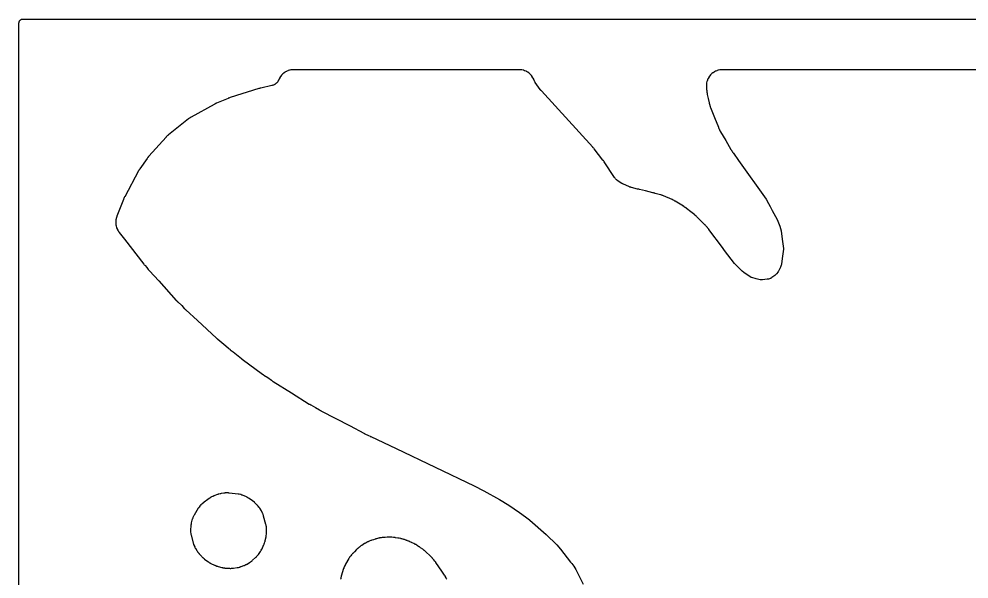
# Model space of a CAD drawing. Header units: millimetres. Extents: x 0 to 300, y 0 to 300.
# Drawn here: x -0.1 to 150, y 211.7 to 300.1 of the extents above; entities that cross this region are included whole.
import ezdxf

# ---------------------------------------------------------------- set-up
doc = ezdxf.new("R2010")
doc.units = ezdxf.units.MM
doc.layers.add('CUT', color=7, linetype='CONTINUOUS')

msp = doc.modelspace()

# ---------------------------------------------------------------- linework, layer by layer
at = {"layer": 'CUT'}
for points in [[(-0.0625, 1.4375), (-0.0625, 298.5575), (-0.0625, 299.4428), (-0.0589, 299.5163), (-0.0503, 299.5745), (-0.036, 299.6315), (-0.0162, 299.6869), (0.009, 299.74), (0.0392, 299.7905), (0.0743, 299.8377), (0.1137, 299.8813), (0.1573, 299.9208), (0.2046, 299.9558), (0.255, 299.9861), (0.3082, 300.0112), (0.3635, 300.031), (0.4206, 300.0453), (0.4788, 300.0539), (0.5522, 300.0575), (1.4375, 300.0575), (2.5582, 300.0575), (141.4352, 300.0575), (193.3882, 300.0575)], [(158.3257, 292.0547), (131.565, 292.0547), (131.5566, 292.0547), (131.5366, 292.0547), (111.1286, 292.0547), (111.1252, 292.0547), (111.0933, 292.0547), (111.0856, 292.0547), (111.075, 292.0547), (111.0606, 292.0545), (110.9666, 292.0522), (110.9522, 292.0517), (110.8958, 292.049), (110.867, 292.0469), (110.6825, 292.0291), (110.6253, 292.0208), (110.4459, 291.9857), (110.3898, 291.9719), (110.2146, 291.9198), (110.1601, 291.9007), (109.9907, 291.832), (109.9382, 291.8077), (109.7763, 291.7229), (109.7264, 291.6937), (109.5734, 291.5938), (109.5265, 291.5599), (109.3838, 291.4457), (109.3405, 291.4075), (109.2094, 291.2801), (109.1699, 291.2379), (109.0517, 291.0985), (109.0165, 291.0526), (108.9122, 290.9025), (108.8816, 290.8535), (108.7923, 290.694), (108.7665, 290.6423), (108.6929, 290.475), (108.6723, 290.421), (108.6152, 290.2474), (108.5998, 290.1916), (108.5596, 290.0133), (108.5497, 289.9564), (108.5269, 289.775), (108.5224, 289.7174), (108.5171, 289.5322), (108.517, 289.5033), (108.5181, 289.4468), (108.5186, 289.4324), (108.5227, 289.3385), (108.5235, 289.3241), (108.5493, 288.9441), (108.551, 288.9236), (108.5647, 288.7902), (108.5672, 288.7697), (108.5901, 288.603), (108.5932, 288.5826), (108.6022, 288.5304), (108.6038, 288.5187), (108.63, 288.3449), (108.6337, 288.3236), (108.6595, 288.1859), (108.6639, 288.1648), (108.8115, 287.5104), (108.9478, 286.856), (108.9504, 286.844), (108.9683, 286.7661), (108.9712, 286.7541), (108.9829, 286.7075), (108.9894, 286.6837), (109.0271, 286.5564), (109.0423, 286.4945), (109.0453, 286.4828), (109.0576, 286.4373), (109.0643, 286.4141), (109.1109, 286.2645), (109.1186, 286.2416), (109.1344, 286.1972), (109.1386, 286.1859), (109.1664, 286.1126), (109.1708, 286.1013), (109.8017, 284.5338), (110.406, 282.9727), (110.4101, 282.9625), (110.4393, 282.891), (110.4438, 282.8804), (110.4638, 282.8339), (110.4739, 282.8117), (110.5398, 282.6745), (110.5503, 282.6536), (110.5694, 282.6176), (110.5746, 282.6079), (110.593, 282.5747), (110.6045, 282.5488), (110.6148, 282.5271), (110.6811, 282.393), (110.6918, 282.3724), (110.7109, 282.3373), (110.7162, 282.3278), (110.7533, 282.2624), (110.7594, 282.2519), (111.5757, 280.8797), (112.4021, 279.4559), (112.4094, 279.4437), (112.4572, 279.3656), (112.4647, 279.3536), (112.5272, 279.2569), (112.5349, 279.2451), (112.5865, 279.1693), (112.5945, 279.1577), (112.6405, 279.0933), (112.6479, 279.0814), (112.6551, 279.0702), (112.7147, 278.9794), (112.7222, 278.9683), (112.7713, 278.8971), (112.7789, 278.8862), (113.6009, 277.748), (117.9658, 271.6336), (118.344, 270.9341), (118.5774, 270.5025), (118.9277, 269.8545), (119.6848, 268.4541), (120.0954, 267.361), (120.305, 266.6325), (120.4979, 265.3308), (120.6834, 263.8704), (120.682, 263.7666), (120.5568, 262.6498), (120.3908, 261.4385), (120.3891, 261.427), (120.3868, 261.4115), (120.3787, 261.3658), (120.3678, 261.3122), (120.3482, 261.2341), (120.3397, 261.2055), (120.2687, 261.0398), (120.2227, 260.9323), (120.1776, 260.8271), (120.1637, 260.7946), (120.1494, 260.7612), (120.147, 260.7556), (120.1414, 260.7426), (120.1335, 260.7242), (120.1278, 260.7109), (120.0772, 260.6052), (119.8893, 260.2513), (119.8892, 260.2512), (119.8766, 260.2294), (119.875, 260.2266), (119.8662, 260.2115), (119.8561, 260.194), (119.8451, 260.1793), (119.8368, 260.1687), (119.8305, 260.1608), (119.6016, 259.876), (119.4917, 259.7529), (119.3219, 259.5816), (119.3073, 259.5714), (118.8435, 259.2615), (118.807, 259.2383), (118.7391, 259.1975), (118.6629, 259.1566), (118.6265, 259.1393), (118.3163, 259.0341), (118.254, 259.0212), (118.1758, 259.0089), (118.1329, 259.0032), (117.365, 258.9196), (116.9907, 258.9344), (116.3705, 259.0806), (115.7118, 259.2658), (115.6747, 259.2771), (115.6071, 259.2993), (115.5474, 259.3217), (115.5472, 259.3219), (115.4757, 259.3612), (115.4318, 259.3881), (114.4138, 260.0743), (114.1608, 260.2546), (113.2072, 261.2128), (113.2011, 261.2196), (112.95, 261.5082), (111.3832, 263.548), (111.0453, 263.988), (108.9084, 266.8742), (108.8959, 266.8905), (108.8129, 266.9951), (108.7998, 267.0109), (108.6911, 267.1385), (108.6775, 267.1539), (108.5874, 267.2526), (108.5783, 267.2622), (108.5728, 267.2688), (108.4608, 267.3985), (108.4468, 267.4142), (108.3539, 267.5145), (108.3393, 267.5297), (107.0332, 268.844), (107.0203, 268.8566), (106.9354, 268.9371), (106.9221, 268.9493), (106.8125, 269.0471), (106.7989, 269.0589), (106.7092, 269.1341), (106.6953, 269.1455), (106.0834, 269.6287), (105.3743, 270.1892), (105.3641, 270.1971), (105.2972, 270.2476), (105.2868, 270.2553), (105.246, 270.2848), (105.2421, 270.2875), (105.2401, 270.2889), (105.2189, 270.3036), (105.0791, 270.3957), (105.0572, 270.4094), (105.0337, 270.4235), (104.9957, 270.4492), (104.9848, 270.4564), (104.9135, 270.5024), (104.9024, 270.5093), (103.57, 271.3276), (103.5521, 271.3381), (103.4349, 271.4046), (103.4167, 271.4145), (103.2669, 271.4929), (103.2483, 271.5021), (103.1268, 271.5604), (103.1079, 271.569), (101.7397, 272.1677), (101.7358, 272.1694), (101.7246, 272.1742), (101.6517, 272.2043), (101.6404, 272.2089), (101.5962, 272.2261), (101.5735, 272.2345), (101.4244, 272.2858), (101.4012, 272.2932), (101.3558, 272.3068), (101.3441, 272.3102), (101.2681, 272.3313), (101.2564, 272.3344), (100.4516, 272.5405), (100.3781, 272.5651), (100.3658, 272.5691), (100.2856, 272.5941), (100.2733, 272.5978), (100.1719, 272.627), (100.1594, 272.6305), (100.0782, 272.652), (100.0657, 272.6552), (98.92, 272.9326), (97.9509, 273.1807), (97.9368, 273.1841), (97.8449, 273.2053), (97.8307, 273.2084), (97.7752, 273.2198), (97.7467, 273.2249), (97.6522, 273.2396), (96.6683, 273.4778), (96.6589, 273.4801), (96.6443, 273.4838), (96.6204, 273.4902), (96.5884, 273.4993), (96.5601, 273.5078), (96.5375, 273.515), (96.5246, 273.5192), (96.5199, 273.5208), (96.4925, 273.5305), (96.4318, 273.5531), (96.3957, 273.5674), (96.3836, 273.5725), (96.3747, 273.5763), (95.2984, 274.0441), (95.2884, 274.0486), (95.273, 274.0555), (95.2476, 274.0673), (95.2139, 274.0837), (95.1843, 274.0989), (95.161, 274.1113), (95.1477, 274.1185), (95.1428, 274.1212), (95.1145, 274.1376), (95.0523, 274.1752), (95.0155, 274.1987), (95.0033, 274.2069), (94.9943, 274.213), (94.4467, 274.5908), (94.4117, 274.6162), (94.3486, 274.6643), (94.2825, 274.7201), (94.2402, 274.7593), (94.1797, 274.8211), (94.1415, 274.8642), (94.0872, 274.9315), (94.0405, 274.9956), (94.0158, 275.0312), (92.3571, 277.5512), (92.3502, 277.5613), (92.3052, 277.6269), (92.2981, 277.6369), (92.2399, 277.718), (92.2326, 277.7279), (92.1849, 277.7915), (92.1775, 277.8012), (90.7766, 279.5924), (90.7698, 279.601), (90.7219, 279.66), (90.7144, 279.669), (90.6532, 279.7414), (90.6457, 279.7501), (90.5963, 279.8064), (90.5881, 279.8156), (82.4486, 288.7102), (82.4382, 288.7217), (82.4141, 288.7489), (82.404, 288.7606), (82.3917, 288.775), (82.3817, 288.7869), (82.3586, 288.8149), (82.3488, 288.827), (82.3377, 288.841), (82.3281, 288.8532), (82.306, 288.882), (82.2967, 288.8944), (82.2854, 288.9097), (82.2762, 288.9222), (82.2552, 288.9518), (82.2462, 288.9645), (81.4905, 290.0623), (81.4842, 290.0715), (81.4759, 290.084), (81.452, 290.1215), (81.4251, 290.1663), (81.3883, 290.2339), (81.3498, 290.3125), (81.3265, 290.364), (81.3219, 290.3752), (81.3177, 290.3854), (81.317, 290.3872), (81.3113, 290.4009), (81.3076, 290.4096), (81.2992, 290.4298), (81.2827, 290.4711), (81.2768, 290.4851), (81.2534, 290.5395), (81.2407, 290.5671), (81.1548, 290.7417), (81.1253, 290.7948), (81.0236, 290.9576), (80.9888, 291.0074), (80.8712, 291.1591), (80.8316, 291.2051), (80.6993, 291.3441), (80.6552, 291.3859), (80.5095, 291.5108), (80.4615, 291.5479), (80.3039, 291.6575), (80.2523, 291.6896), (80.0845, 291.7827), (80.0299, 291.8094), (79.8535, 291.885), (79.7966, 291.9061), (79.6134, 291.9635), (79.5546, 291.9787), (79.3666, 292.0173), (79.3066, 292.0264), (79.113, 292.0461), (79.0827, 292.0484), (79.0235, 292.0514), (79.0083, 292.052), (78.9097, 292.0545), (78.8945, 292.0547), (43.3567, 292.0547), (43.3417, 292.0545), (43.2445, 292.0521), (43.2296, 292.0515), (43.1712, 292.0486), (43.1414, 292.0464), (42.9506, 292.0273), (42.8914, 292.0183), (42.706, 291.9809), (42.6481, 291.9661), (42.4673, 291.9103), (42.4111, 291.8899), (42.2368, 291.8164), (42.1829, 291.7904), (42.0168, 291.7), (41.9658, 291.6688), (41.8095, 291.5622), (41.7619, 291.5261), (41.617, 291.4045), (41.5731, 291.3638), (41.4411, 291.2283), (41.4015, 291.1835), (41.2836, 291.0356), (41.2487, 290.987), (41.1461, 290.8281), (41.1162, 290.7763), (41.0288, 290.6056), (41.0158, 290.5787), (40.9918, 290.5254), (40.9858, 290.5117), (40.9682, 290.4697), (40.9507, 290.4309), (40.917, 290.3604), (40.8767, 290.2854), (40.8474, 290.2367), (40.8002, 290.1658), (40.7665, 290.1202), (40.7127, 290.0541), (40.6749, 290.0118), (40.6151, 289.9511), (40.5734, 289.9126), (40.5081, 289.8578), (40.463, 289.8234), (40.3929, 289.775), (40.3447, 289.7451), (40.2703, 289.7035), (40.2195, 289.6783), (40.1415, 289.644), (40.0885, 289.6236), (40.0076, 289.5969), (39.9324, 289.5759), (39.8911, 289.5654), (38.1294, 289.1626), (38.1187, 289.16), (38.0439, 289.1415), (38.0324, 289.1385), (37.9397, 289.1135), (37.9285, 289.1104), (37.8556, 289.0892), (37.8437, 289.0856), (33.3054, 287.6659), (33.292, 287.6616), (33.2054, 287.6322), (33.1921, 287.6276), (33.0843, 287.5882), (33.0711, 287.5832), (32.986, 287.5498), (32.973, 287.5446), (31.1175, 286.7666), (31.1024, 286.7601), (31.0053, 286.7162), (30.9905, 286.7092), (30.8701, 286.6508), (30.8554, 286.6435), (30.7609, 286.5944), (30.7464, 286.5866), (27.1253, 284.5785), (27.1147, 284.5724), (27.0457, 284.5323), (27.0352, 284.5261), (26.9943, 284.5011), (26.9736, 284.4879), (26.841, 284.3995), (26.8209, 284.3855), (26.7821, 284.3573), (26.7723, 284.35), (26.7088, 284.3018), (26.6991, 284.2943), (23.5573, 281.8058), (23.5473, 281.7977), (23.4834, 281.7448), (23.4737, 281.7366), (23.4359, 281.704), (23.4169, 281.6869), (23.2961, 281.5732), (23.2779, 281.5553), (23.2431, 281.5196), (23.2342, 281.5104), (23.1776, 281.4498), (23.1689, 281.4403), (20.4618, 278.4195), (20.4498, 278.4056), (20.3729, 278.3144), (20.3613, 278.3002), (20.2684, 278.1828), (20.2573, 278.1683), (20.1861, 278.0725), (20.1754, 278.0576), (19.0497, 276.4411), (19.0403, 276.4272), (18.9805, 276.3361), (18.9715, 276.3219), (18.8997, 276.2054), (18.8911, 276.191), (18.8365, 276.0966), (18.8283, 276.082), (16.6312, 272.0263), (16.6224, 272.0095), (16.5672, 271.8994), (16.559, 271.8823), (16.4941, 271.7421), (16.4864, 271.7248), (16.4383, 271.6115), (16.4312, 271.5939), (15.4102, 268.9629), (15.4039, 268.9466), (15.399, 268.9334), (15.3678, 268.8472), (15.3632, 268.8339), (15.3457, 268.7817), (15.3374, 268.7547), (15.2881, 268.5808), (15.2753, 268.5259), (15.243, 268.3506), (15.2354, 268.2947), (15.2197, 268.1171), (15.2174, 268.0608), (15.2185, 267.8825), (15.2215, 267.8262), (15.2392, 267.6488), (15.2475, 267.593), (15.2819, 267.418), (15.2953, 267.3633), (15.346, 267.1923), (15.3645, 267.1391), (15.4309, 266.9736), (15.4544, 266.9224), (15.5361, 266.7639), (15.5643, 266.715), (15.6618, 266.5629), (15.6776, 266.5395), (15.7094, 266.4946), (15.7177, 266.4832), (15.7725, 266.4097), (15.781, 266.3985), (16.6259, 265.3188), (19.673, 261.3678), (19.6796, 261.3594), (19.7262, 261.3011), (19.7335, 261.2922), (19.793, 261.2207), (19.8003, 261.2121), (19.8484, 261.1564), (19.8564, 261.1474), (20.1151, 260.86), (20.3581, 260.5494), (20.3661, 260.5394), (20.4189, 260.4749), (20.4271, 260.4651), (20.495, 260.3856), (20.5034, 260.3759), (20.5588, 260.3138), (20.5674, 260.3043), (22.0357, 258.7264), (24.7829, 255.6745), (24.7916, 255.6651), (24.8487, 255.6043), (24.8576, 255.5951), (24.9309, 255.5203), (24.94, 255.5112), (24.9997, 255.4529), (25.009, 255.444), (25.6367, 254.8566), (26.0526, 254.4096), (26.0619, 254.3999), (26.1226, 254.3375), (26.132, 254.328), (26.2099, 254.2514), (26.2196, 254.2421), (26.283, 254.1825), (26.2929, 254.1735), (28.1466, 252.5075), (31.1402, 249.7058), (31.1472, 249.6993), (31.1964, 249.6547), (31.204, 249.6479), (31.2663, 249.5934), (31.2739, 249.5868), (31.3238, 249.5446), (31.3321, 249.5377), (32.6339, 248.4748), (33.0402, 248.1097), (33.0507, 248.1004), (33.1199, 248.0411), (33.1306, 248.0321), (33.2192, 247.9597), (33.2301, 247.951), (33.302, 247.895), (33.3131, 247.8865), (33.7681, 247.5487), (35.0585, 246.4952), (35.064, 246.4907), (35.1028, 246.4598), (35.1088, 246.455), (35.1577, 246.4171), (35.1636, 246.4126), (35.2026, 246.3831), (35.209, 246.3783), (38.4141, 244.0207), (38.4218, 244.0151), (38.4759, 243.9767), (38.4843, 243.9708), (38.5526, 243.924), (38.5609, 243.9184), (38.6155, 243.8823), (38.6245, 243.8764), (39.2529, 243.4766), (39.7968, 243.0728), (39.8076, 243.065), (39.8785, 243.0148), (39.8894, 243.0072), (39.9797, 242.9462), (39.9909, 242.9389), (40.0638, 242.8919), (40.0751, 242.8848), (42.9898, 241.0993), (45.7877, 239.3193), (45.797, 239.3135), (45.8616, 239.274), (45.8717, 239.268), (45.9532, 239.2204), (45.9632, 239.2147), (46.0283, 239.1782), (46.0391, 239.1724), (46.7766, 238.7795), (47.4043, 238.395), (47.4128, 238.3899), (47.472, 238.3549), (47.4812, 238.3496), (47.5557, 238.3074), (47.5648, 238.3023), (47.6243, 238.27), (47.6342, 238.2647), (52.2609, 235.8582), (54.4278, 234.704), (54.4335, 234.701), (54.4735, 234.6802), (54.4797, 234.677), (54.5299, 234.6517), (54.536, 234.6487), (54.5759, 234.6291), (54.5824, 234.626), (55.1307, 234.3655), (55.3824, 234.2346), (55.3872, 234.2321), (55.4214, 234.2147), (55.4266, 234.2121), (55.4694, 234.1909), (55.4746, 234.1883), (55.5085, 234.1719), (55.5141, 234.1692), (59.5131, 232.2834), (71.835, 226.4293), (73.3545, 225.6179), (75.8493, 224.2331), (77.2871, 223.3506), (79.001, 222.2179), (79.9226, 221.5184), (80.568, 221.0284), (80.6318, 220.9799), (80.6419, 220.9723), (83.2286, 218.7365), (84.873, 217.1148), (85.4914, 216.4375), (86.5428, 215.0676), (87.074, 214.3756), (87.2447, 214.1532), (87.5785, 213.7183), (87.8848, 213.211), (89.0714, 210.9082)], [(67.4948, 211.7072), (67.4823, 211.7316), (67.3972, 211.8887), (67.3836, 211.9125), (67.375, 211.9268), (67.3531, 211.9701), (67.3391, 211.9962), (67.2443, 212.1628), (67.229, 212.1881), (67.1981, 212.2367), (67.19, 212.249), (67.1366, 212.3287), (67.1282, 212.3408), (66.7129, 212.9277), (65.7729, 214.3375), (65.7626, 214.3525), (65.6941, 214.4487), (65.6834, 214.4634), (65.6406, 214.5199), (65.6177, 214.5482), (65.464, 214.7273), (65.4395, 214.7542), (65.3901, 214.8051), (65.3773, 214.8179), (65.3683, 214.8266), (65.3207, 214.8904), (65.3114, 214.9025), (65.2746, 214.9494), (65.2551, 214.9728), (65.1248, 215.1221), (65.1042, 215.1446), (65.0628, 215.1874), (65.052, 215.1983), (64.9813, 215.2678), (64.9703, 215.2783), (64.0852, 216.1055), (64.0774, 216.1127), (64.0223, 216.1624), (64.014, 216.1697), (63.9772, 216.2017), (63.9592, 216.2167), (63.8452, 216.3082), (63.8273, 216.322), (63.7959, 216.3454), (63.7873, 216.3516), (63.7276, 216.3944), (63.7178, 216.4012), (63.3836, 216.6304), (63.3804, 216.6328), (63.1992, 216.7637), (63.1708, 216.7831), (63.1142, 216.8192), (63.0996, 216.8282), (63.0645, 216.8492), (62.9195, 216.9487), (62.9085, 216.956), (62.8372, 217.0027), (62.8261, 217.0097), (62.7826, 217.0369), (62.7601, 217.0503), (62.6116, 217.134), (62.5884, 217.1464), (62.5427, 217.1696), (62.5309, 217.1754), (62.4541, 217.2124), (62.4422, 217.2179), (62.2804, 217.2913), (62.0299, 217.4318), (62.0175, 217.4385), (61.9364, 217.4815), (61.9238, 217.488), (61.8745, 217.5126), (61.849, 217.5247), (61.6812, 217.5989), (61.6551, 217.6097), (61.6037, 217.6297), (61.5905, 217.6346), (61.5042, 217.6657), (61.4908, 217.6704), (61.318, 217.7281), (61.2467, 217.7605), (61.2316, 217.7671), (61.1326, 217.8088), (61.1173, 217.815), (61.0572, 217.8384), (61.0261, 217.8495), (60.822, 217.9162), (60.7904, 217.9256), (60.7281, 217.9422), (60.712, 217.9463), (60.6076, 217.9711), (60.5914, 217.9747), (60.5623, 217.9808), (60.3909, 218.0381), (60.3764, 218.0427), (60.2822, 218.0716), (60.2676, 218.0758), (60.2105, 218.0917), (60.1811, 218.0992), (59.9888, 218.1425), (59.9591, 218.1484), (59.9007, 218.1584), (59.8857, 218.1608), (59.7881, 218.1751), (59.7731, 218.1771), (59.4123, 218.2208), (59.3461, 218.2346), (59.3284, 218.238), (59.2129, 218.2585), (59.1951, 218.2614), (59.1255, 218.2716), (59.0897, 218.2757), (58.8563, 218.2957), (58.8203, 218.2977), (58.7607, 218.2992), (58.6525, 218.3092), (58.6356, 218.3105), (58.5695, 218.3147), (58.5356, 218.3159), (58.3152, 218.3175), (58.2813, 218.3168), (58.2152, 218.3135), (58.1983, 218.3125), (58.0884, 218.3039), (58.0715, 218.3024), (57.7655, 218.2698), (57.4587, 218.2591), (57.4463, 218.2586), (57.3661, 218.2541), (57.3537, 218.2533), (57.3055, 218.2496), (57.2809, 218.2472), (57.1234, 218.2287), (57.0746, 218.2209), (56.9192, 218.1894), (56.895, 218.184), (56.8481, 218.1725), (56.8361, 218.1694), (56.8353, 218.1692), (56.8306, 218.1686), (56.8184, 218.1669), (56.7705, 218.1598), (56.7461, 218.1557), (56.5902, 218.1259), (56.542, 218.1147), (56.389, 218.0722), (56.3653, 218.065), (56.3192, 218.0502), (56.3075, 218.0462), (56.2314, 218.0199), (56.2198, 218.0158), (55.927, 217.9077), (55.6646, 217.8316), (55.6525, 217.828), (55.5746, 217.8036), (55.5626, 217.7998), (55.5161, 217.7841), (55.4924, 217.7756), (55.342, 217.718), (55.2959, 217.698), (55.1508, 217.628), (55.1284, 217.6166), (55.0881, 217.595), (55.0659, 217.5861), (55.0498, 217.5794), (54.9874, 217.5521), (54.9558, 217.5372), (54.7535, 217.4344), (54.7228, 217.4177), (54.664, 217.3833), (54.649, 217.3743), (54.5526, 217.3142), (54.5379, 217.3048), (54.1063, 217.0179), (54.0356, 216.9761), (54.0249, 216.9697), (53.9559, 216.927), (53.9454, 216.9203), (53.9045, 216.8938), (53.8838, 216.8798), (53.7533, 216.7872), (53.7138, 216.7567), (53.6816, 216.7296), (53.6385, 216.6972), (53.6114, 216.6755), (53.4393, 216.5299), (53.4135, 216.5068), (53.3644, 216.4601), (53.352, 216.448), (53.2725, 216.3679), (53.2605, 216.3555), (52.9391, 216.0124), (52.6456, 215.7203), (52.6328, 215.7072), (52.551, 215.6206), (52.5386, 215.607), (52.4911, 215.5536), (52.4676, 215.5255), (52.3622, 215.3912), (52.3583, 215.3867), (52.3161, 215.3362), (52.2952, 215.3097), (52.1642, 215.1339), (52.1449, 215.1063), (52.1086, 215.0514), (52.0994, 215.0372), (52.0416, 214.944), (52.0329, 214.9296), (51.5349, 214.0754), (51.5285, 214.0641), (51.4874, 213.99), (51.4812, 213.9785), (51.4575, 213.9335), (51.4459, 213.9102), (51.3746, 213.7591), (51.3544, 213.711), (51.3463, 213.6891), (51.3113, 213.611), (51.2974, 213.5773), (51.2723, 213.5107), (51.2661, 213.4935), (51.2276, 213.3814), (51.222, 213.364), (50.852, 212.1677), (50.8473, 212.1515), (50.818, 212.0463), (50.8137, 212.03), (50.7978, 211.9664), (50.7906, 211.9336), (50.7499, 211.7191), (50.7445, 211.6859)]]:
    msp.add_lwpolyline(points, dxfattribs=at)
msp.add_lwpolyline([(27.1218, 218.6944), (27.1253, 218.6798), (27.4544, 217.3836), (27.4583, 217.3691), (27.4845, 217.2756), (27.4887, 217.2612), (27.5059, 217.2054), (27.5154, 217.1771), (27.5808, 216.997), (27.604, 216.9419), (27.687, 216.7692), (27.7006, 216.7425), (27.7285, 216.6912), (27.7358, 216.6782), (27.7843, 216.594), (27.7919, 216.5811), (28.0252, 216.1987), (28.033, 216.1862), (28.0849, 216.1056), (28.0931, 216.0933), (28.1255, 216.0456), (28.1427, 216.0216), (28.2581, 215.8685), (28.2764, 215.8454), (28.3133, 215.8012), (28.3229, 215.79), (28.3862, 215.7178), (28.396, 215.7069), (28.8196, 215.2471), (28.8293, 215.2368), (28.8933, 215.1706), (28.9032, 215.1605), (28.9426, 215.1216), (28.9632, 215.1022), (29.1001, 214.9792), (29.1216, 214.9608), (29.1645, 214.9258), (29.1756, 214.917), (29.2483, 214.8604), (29.2595, 214.8519), (29.7682, 214.4752), (29.7794, 214.4671), (29.8532, 214.415), (29.8647, 214.4071), (29.9098, 214.3769), (29.9332, 214.3619), (30.0876, 214.2684), (30.1117, 214.2545), (30.1594, 214.2286), (30.1716, 214.2221), (30.2519, 214.1807), (30.2644, 214.1745), (30.8336, 213.898), (30.8465, 213.8919), (30.9306, 213.8535), (30.9436, 213.8478), (30.9947, 213.8259), (31.0211, 213.8153), (31.1943, 213.7506), (31.2212, 213.7413), (31.2741, 213.7244), (31.2877, 213.7202), (31.3765, 213.6941), (31.3902, 213.6902), (31.978, 213.5323), (31.9801, 213.5318), (31.9945, 213.5281), (32.0887, 213.5053), (32.1032, 213.502), (32.1601, 213.4897), (32.1894, 213.4841), (32.3804, 213.4527), (32.4099, 213.4486), (32.4678, 213.442), (32.4826, 213.4405), (32.5791, 213.4319), (32.5939, 213.4308), (33.1562, 213.3949), (33.172, 213.3941), (33.2752, 213.3903), (33.2911, 213.3899), (33.3531, 213.3892), (33.3849, 213.3897), (33.3942, 213.3901), (33.4005, 213.3902), (33.5176, 213.3953), (33.5911, 213.3985), (33.5951, 213.3987), (33.6067, 213.3992), (33.6385, 213.4015), (33.7002, 213.4074), (33.716, 213.4092), (33.8185, 213.4219), (33.8342, 213.424), (34.404, 213.5099), (34.4189, 213.5123), (34.5159, 213.5294), (34.5308, 213.5323), (34.5888, 213.544), (34.6183, 213.5508), (34.809, 213.5996), (34.8381, 213.6078), (34.8946, 213.6254), (34.909, 213.6301), (35.0023, 213.6616), (35.0166, 213.6667), (35.0187, 213.6674), (35.4357, 213.8204), (35.4486, 213.8253), (35.5319, 213.858), (35.5446, 213.8632), (35.5942, 213.884), (35.6194, 213.8953), (35.781, 213.972), (35.8056, 213.9844), (35.8531, 214.0097), (35.8652, 214.0163), (35.9432, 214.0602), (35.9551, 214.0671), (36.3331, 214.2912), (36.3461, 214.2991), (36.4303, 214.352), (36.4431, 214.3603), (36.4929, 214.3933), (36.5179, 214.4108), (36.6776, 214.529), (36.7017, 214.5478), (36.7478, 214.5857), (36.7595, 214.5956), (36.8346, 214.6606), (36.846, 214.6708), (37.2973, 215.0821), (37.3091, 215.0931), (37.3847, 215.1658), (37.3962, 215.1772), (37.4404, 215.222), (37.4624, 215.2456), (37.6013, 215.4027), (37.622, 215.4274), (37.6611, 215.4767), (37.671, 215.4895), (37.7339, 215.5734), (37.7434, 215.5865), (38.0765, 216.0565), (38.0852, 216.0691), (38.1405, 216.1514), (38.1488, 216.1642), (38.1807, 216.2145), (38.1964, 216.2407), (38.294, 216.4132), (38.3084, 216.4402), (38.335, 216.4934), (38.3417, 216.5072), (38.3838, 216.597), (38.3901, 216.6109), (38.6373, 217.1748), (38.643, 217.1884), (38.6794, 217.2772), (38.6848, 217.2909), (38.7053, 217.3447), (38.7151, 217.3726), (38.7745, 217.5548), (38.7829, 217.5831), (38.798, 217.6387), (38.8017, 217.653), (38.8246, 217.7461), (38.8279, 217.7605), (38.9626, 218.3735), (38.9656, 218.3878), (38.9837, 218.4811), (38.9863, 218.4955), (38.9959, 218.5518), (39, 218.5807), (39.0226, 218.7694), (39.0253, 218.7985), (39.0293, 218.8555), (39.0302, 218.8701), (39.0345, 218.9651), (39.035, 218.9797), (39.0459, 219.4916), (39.046, 219.5058), (39.0458, 219.5987), (39.0456, 219.613), (39.0441, 219.6688), (39.0427, 219.6973), (39.0291, 219.8799), (39.0222, 219.9367), (38.9914, 220.1172), (38.9859, 220.1452), (38.9739, 220.1997), (38.9706, 220.2136), (38.9485, 220.3038), (38.9449, 220.3177), (38.5844, 221.649), (38.5802, 221.6636), (38.5519, 221.7585), (38.5474, 221.7731), (38.5289, 221.8297), (38.5187, 221.8584), (38.4488, 222.0408), (38.4241, 222.0965), (38.3361, 222.2708), (38.3216, 222.2977), (38.2921, 222.3493), (38.2844, 222.3625), (38.2332, 222.4472), (38.2251, 222.4602), (37.9687, 222.8609), (37.9602, 222.8738), (37.9038, 222.9571), (37.8949, 222.9698), (37.8598, 223.0189), (37.8412, 223.0436), (37.7159, 223.2008), (37.696, 223.2245), (37.656, 223.2698), (37.6456, 223.2812), (37.5771, 223.3548), (37.5664, 223.366), (37.2674, 223.6709), (37.2573, 223.681), (37.1905, 223.7459), (37.1801, 223.7557), (37.1391, 223.7938), (37.1176, 223.8127), (36.9752, 223.9326), (36.9529, 223.9505), (36.9084, 223.9845), (36.8969, 223.993), (36.8215, 224.0477), (36.8098, 224.056), (36.2912, 224.414), (36.2788, 224.4223), (36.1979, 224.4752), (36.1853, 224.4832), (36.1359, 224.5138), (36.1102, 224.5289), (35.9409, 224.6224), (35.9145, 224.6362), (35.8623, 224.6617), (35.8489, 224.6681), (35.7609, 224.7085), (35.7473, 224.7145), (35.3433, 224.888), (35.33, 224.8935), (35.243, 224.9284), (35.2295, 224.9336), (35.1768, 224.9534), (35.1495, 224.9628), (34.9734, 225.0191), (34.9177, 225.034), (34.737, 225.0731), (34.7087, 225.0786), (34.6531, 225.0878), (34.6389, 225.09), (34.5461, 225.1032), (34.5318, 225.1051), (33.1125, 225.2721), (33.0987, 225.2735), (33.009, 225.282), (32.9952, 225.2831), (32.9412, 225.287), (32.9135, 225.2883), (32.7359, 225.2927), (32.6804, 225.2915), (32.5032, 225.2795), (32.4756, 225.2769), (32.4218, 225.2708), (32.408, 225.2691), (32.3188, 225.2568), (32.3051, 225.2547), (31.9022, 225.1896), (31.8875, 225.1871), (31.7928, 225.1694), (31.7782, 225.1665), (31.7216, 225.1544), (31.6927, 225.1475), (31.5065, 225.0982), (31.478, 225.0899), (31.4228, 225.0723), (31.4087, 225.0676), (31.3176, 225.0361), (31.3037, 225.031), (30.7088, 224.8086), (30.6954, 224.8034), (30.609, 224.7687), (30.5958, 224.7632), (30.5444, 224.7411), (30.5183, 224.7292), (30.3532, 224.6487), (30.303, 224.6212), (30.1463, 224.5254), (30.1222, 224.5098), (30.076, 224.4784), (30.0642, 224.4702), (29.9885, 224.4161), (29.9769, 224.4076), (28.967, 223.6487), (28.9559, 223.6401), (28.8839, 223.5833), (28.873, 223.5745), (28.8306, 223.5394), (28.8093, 223.5209), (28.6757, 223.3993), (28.6358, 223.3594), (28.5158, 223.2276), (28.4799, 223.1842), (28.3714, 223.0397), (28.355, 223.0168), (28.324, 222.9713), (28.3162, 222.9595), (28.2665, 222.8826), (28.259, 222.8707), (27.5996, 221.7962), (27.5919, 221.7834), (27.5432, 221.6993), (27.5359, 221.6863), (27.5079, 221.6351), (27.4942, 221.6086), (27.4107, 221.4362), (27.3874, 221.3812), (27.3215, 221.2013), (27.312, 221.173), (27.2946, 221.1173), (27.2904, 221.103), (27.2639, 221.0096), (27.26, 220.9951), (27.156, 220.5904), (27.1524, 220.5759), (27.1306, 220.4813), (27.1275, 220.4667), (27.1158, 220.4096), (27.1105, 220.3802), (27.0811, 220.1884), (27.0774, 220.1588), (27.0714, 220.1008), (27.0701, 220.0859), (27.0626, 219.9891), (27.0616, 219.9742), (27.0395, 219.5518), (27.0389, 219.5367), (27.0362, 219.439), (27.036, 219.4239), (27.0358, 219.3652), (27.0365, 219.3351), (27.0458, 219.1424), (27.0517, 219.0825), (27.0802, 218.8918), (27.0854, 218.8621), (27.097, 218.8045), (27.1001, 218.7898)], close=True, dxfattribs=at)

doc.saveas('drawing.dxf')
